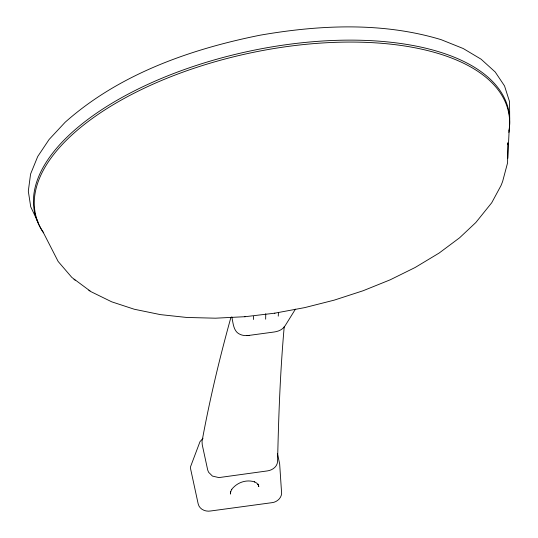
<?xml version="1.0" encoding="UTF-8"?>
<svg xmlns="http://www.w3.org/2000/svg" width="538" height="538" viewBox="0 0 538 538"><rect width="100%" height="100%" fill="white"/><g stroke="black" fill="none" stroke-linecap="round" stroke-linejoin="round"><path stroke-width="0.81" d="M253.647 316.31L253.459 319.498M278.442 312.948L278.247 316.136M507.832 158.286L509.116 130.842M284.246 326.384C280.217 371.375 278.583 416.533 277.581 461.678C277.104 466.957 272.201 470.306 267.278 470.925L218.892 477.596L212.409 476.063L208.596 472.256L207.695 469.997L202.261 444.852L202.032 441.409C209.679 399.613 219.565 358.274 230.923 317.346M265.664 319.175L265.732 313.735M295.429 309.148L285.53 325.1C283.318 329.256 278.771 331.395 274.272 331.98L249.235 335.376C246.256 335.833 243.176 335.692 240.372 334.508C233.216 331.764 233.263 323.029 231.77 316.801M203.041 438.235L199.988 441.678L190.546 466.728L190.627 468.995L198.152 503.79C199.369 509.325 205.422 511.927 210.634 510.986L271.811 502.694C277.514 502.183 282.732 497.004 281.461 491.026L279.659 463.931L277.379 453.379M274.689 313.19L304.79 307.601L334.246 300.13L363.096 290.749L390.151 279.834L415.094 267.521L439.129 253.055L459.58 237.803L475.8 222.557L491.712 202.772L501.006 185.583L502.6 181.562L507.603 162.758L507.764 142.846L507.785 144.366M508.881 132.388A241.979 112.106 -12.2 0 0 248.193 53.43A241.979 112.106 -12.2 0 0 43.612 233.062L58.144 261.461L71.85 277.433L91.077 291.724L111.722 301.831L134.285 309.242L160.411 314.622L186.713 317.46L215.462 318.193L245.12 316.694M244.716 316.748L274.884 313.163M249.235 335.376L247.056 335.591M73.982 279.356L75.145 280.204M88.831 290.197L89.927 291.004M37.996 222.066L30.727 206.834L28.306 191.145L30.585 174.03L37.707 156.545L49.113 139.476L65.145 122.254C119.315 74.109 189.968 49.281 260.029 35.205C319.774 24.842 382.505 21.91 441.167 39.678L463.238 48.534L481.073 59.18L495.209 71.998L504.536 85.925L509.553 101.689L509.694 118.488M258.274 484.2L258.798 486.621L258.032 484.267L258.576 485.202L256.855 483.191L254.319 481.725L254.669 481.92C246.269 479.176 236.908 482.431 231.495 489.681L231.75 489.284L230.573 491.994L230.701 491.463L230.499 494.072L230.459 493.501M43.706 232.793A242.436 112.321 -12.2 0 1 246.202 51.856A242.436 112.321 -12.2 0 1 508.961 130.626"/></g></svg>
